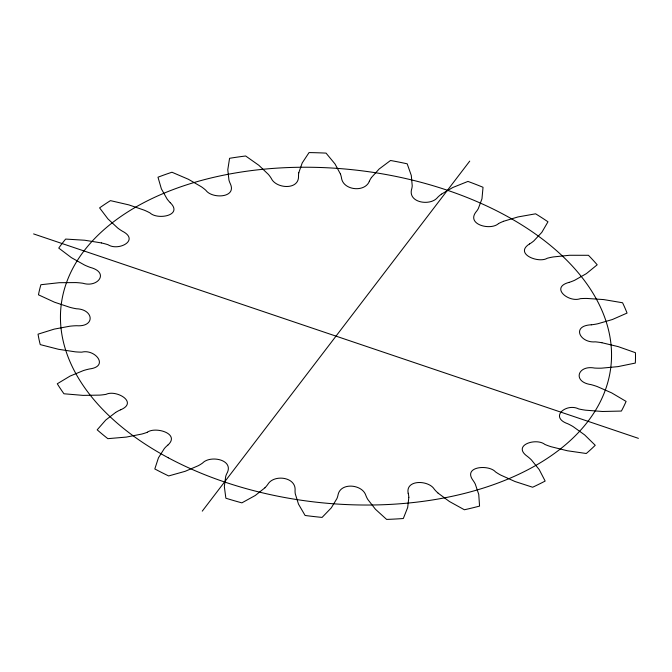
<?xml version="1.0" encoding="UTF-8"?>
<svg xmlns="http://www.w3.org/2000/svg" width="672" height="672" viewBox="0 0 672 672"><rect width="100%" height="100%" fill="white"/><g stroke="black" fill="none" stroke-linecap="round" stroke-linejoin="round"><path stroke-width="1.01" d="M298.771 172.78L302.198 162.968L309.044 152.586A300.619 181.751 6.2 0 1 326.046 153.115L335.034 163.985L340.469 174.073M369.348 181.322C364.795 192.62 343.602 190.394 341.561 178.382A48.132 29.098 6.2 0 0 340.452 174.073M371.381 177.601L379.126 169.025L390.524 160.49A300.619 181.751 6.2 0 1 407.182 163.808L411.289 175.442L412.222 185.749A48.132 29.098 6.2 0 1 411.424 189.958C408.66 203.146 430.937 206.128 437.69 197.324A48.132 29.098 6.2 0 1 441.37 194.2M202.264 511.148L469.736 161.112M264.97 487.771L255.259 495.491L241.878 502.858A300.619 181.751 6.2 0 1 225.868 498.221L224.33 486.536L225.708 476.398A48.132 29.098 6.2 0 1 227.447 472.357C233.209 459.304 210 455.154 202.667 462.974A48.132 29.098 6.2 0 1 198.265 465.713L185.212 471.299L168.664 475.944A300.619 181.751 6.2 0 1 154.812 468.955L158.458 457.8L164.312 448.577A48.132 29.098 6.2 0 1 167.832 445.099M167.857 445.116C180.65 433.6 155.35 426.3 147.37 432.222M441.361 194.191L452.852 187.48L467.956 181.415A300.619 181.751 6.2 0 1 483.034 187.286L481.967 198.811L478.321 208.58A48.132 29.098 6.2 0 1 475.658 212.377C466.729 224.692 490.686 230.706 498.498 223.608M529.519 243.953C513.887 253.722 538.474 263.668 547.252 258.25A48.132 29.098 6.2 0 1 553.274 256.939L569.486 255.276L588.445 255.293A300.619 181.751 6.2 0 1 597.198 264.793L586.396 273.622L574.736 280.232A48.132 29.098 6.2 0 1 569.066 282.4M115.651 412.423L105.748 420.042L97.188 429.836A300.619 181.751 6.2 0 0 107.848 438.665L126.344 437.086L141.792 434.053A48.132 29.098 6.2 0 0 147.386 432.239M120.708 409.777C138.608 402.175 115.979 389.416 106.067 394.346A48.132 29.098 6.2 0 1 99.716 395.119L83.026 395.38L63.958 393.775A300.619 181.751 6.2 0 1 57.28 383.771L70.123 376.06L83.328 370.6A48.132 29.098 6.2 0 1 89.51 368.962C109.586 366.442 95.038 348.718 81.816 352.153A48.132 29.098 6.2 0 1 75.163 351.817L58.472 349.28L40.244 344.61A300.619 181.751 6.2 0 1 38.035 334.169L54.214 329.12L69.754 326.222A48.132 29.098 6.2 0 1 76.616 325.727C95.659 327.146 93.702 309.196 76.415 308.776A48.132 29.098 6.2 0 1 69.964 307.348L54.508 302.207L38.464 294.815A300.619 181.751 6.2 0 1 40.9 284.718L59.203 282.702L75.919 282.584A48.132 29.098 6.2 0 1 82.958 283.256C97.835 287.935 109.729 272.504 90.275 267.414A48.132 29.098 6.2 0 1 84.487 265.012L71.408 257.653L58.75 248.086A300.619 181.751 6.2 0 1 65.646 239.072L84.714 240.24L101.371 242.911M503.521 221.298L517.919 216.955L535.609 213.814A300.619 181.751 6.2 0 1 547.974 221.794L541.808 232.369L533.862 240.87A48.132 29.098 6.2 0 1 529.544 243.97M569.058 282.383C549.637 287.532 568.924 302.963 580.331 298.662A48.132 29.098 6.2 0 1 586.9 298.444L603.742 299.586L622.566 302.761A300.619 181.751 6.2 0 1 627.052 313.076L612.41 319.511L597.895 323.736A48.132 29.098 6.2 0 1 591.31 324.811M591.301 324.794C571.099 325.676 579.944 343.232 595.3 341.846A48.132 29.098 6.2 0 1 601.91 342.737M601.919 342.728L618.139 346.609L635.435 352.699A300.619 181.751 6.2 0 1 635.317 363.065L617.921 366.635L601.642 368.155A48.132 29.098 6.2 0 1 594.619 368.063C577.475 364.778 572.275 381.973 591.032 384.619A48.132 29.098 6.2 0 1 597.206 386.551L611.612 392.86L626.094 401.411A300.619 181.751 6.2 0 1 621.39 411.062L602.524 411.491L585.682 410.197A48.132 29.098 6.2 0 1 578.743 408.954C566.429 402.713 548.856 417.085 567.848 423.788A48.132 29.098 6.2 0 1 573.132 426.619L584.64 434.893L595.232 445.284A300.619 181.751 6.2 0 1 586.286 453.499L567.361 450.761L551.2 446.754A48.132 29.098 6.2 0 1 544.866 444.436C536.172 437.413 511.594 445.276 527.47 456.456A48.132 29.098 6.2 0 1 531.46 459.976L539.23 469.61L545.152 481.06A300.619 181.751 6.2 0 1 532.627 487.234L515.038 481.53L500.766 475.104A48.132 29.098 6.2 0 1 495.499 471.887C488.964 464.318 462.815 466.25 472.895 480.203A48.132 29.098 6.2 0 1 475.306 484.142L478.75 494.424L479.556 506.092A300.619 181.751 6.2 0 1 464.386 509.762L449.442 501.514L438.102 493.147M33.6 233.915L638.4 438.346M170.268 202.684C183.481 215.561 157.525 220.181 150.066 212.965A48.132 29.098 6.2 0 0 144.22 210.168L128.873 204.893L110.443 200.634A300.619 181.751 6.2 0 0 99.599 207.892L107.94 218.912L117.659 227.968A48.132 29.098 6.2 0 0 122.329 231.168C140.221 240.248 118.406 251.437 108.058 244.734A48.132 29.098 6.2 0 0 101.371 242.928M408.164 493.265C405.367 479.245 428.803 480.043 434.33 489.258A48.132 29.098 6.2 0 0 438.119 493.139M408.828 497.339L407.677 507.503L403.318 518.515A300.619 181.751 6.2 0 1 386.618 519.414L375.421 509.233L367.87 499.54A48.132 29.098 6.2 0 1 365.812 495.298C362.242 484.252 340.712 482.152 338.083 494.668A48.132 29.098 6.2 0 1 336.916 498.582L331.296 507.864L322.081 517.406A300.619 181.751 6.2 0 1 305.096 515.466L298.486 504.109L295.277 493.819A48.132 29.098 6.2 0 1 295.117 489.518C295.252 476.725 273.722 474.314 267.842 484.319A48.132 29.098 6.2 0 1 264.953 487.771M408.19 493.265A48.132 29.098 6.2 0 1 408.811 497.339M115.66 412.423A48.132 29.098 6.2 0 1 120.691 409.76M170.251 202.692A48.132 29.098 6.2 0 1 167.042 198.92L161.381 188.866L157.987 177.206A300.619 181.751 6.2 0 1 171.965 172.234L188.387 179.273L201.314 186.74A48.132 29.098 6.2 0 1 205.884 190.327C211.991 198.962 236.569 198.064 230.488 184.111A48.132 29.098 6.2 0 1 228.95 180.062L227.783 169.747L229.572 158.298A300.619 181.751 6.2 0 1 245.658 155.996L258.846 165.295L268.38 174.409A48.132 29.098 6.2 0 1 271.337 178.508C276.032 188.58 298.376 190.294 298.528 176.812A48.132 29.098 6.2 0 1 298.788 172.78M369.323 181.322A48.132 29.098 6.2 0 1 371.398 177.61M498.481 223.6A48.132 29.098 6.2 0 1 503.538 221.315M168.277 457.783A276.57 167.21 6.2 0 0 609.193 376.765A276.57 167.21 6.2 0 0 230.53 173.838A276.57 167.21 6.2 0 0 168.277 457.783"/></g></svg>
